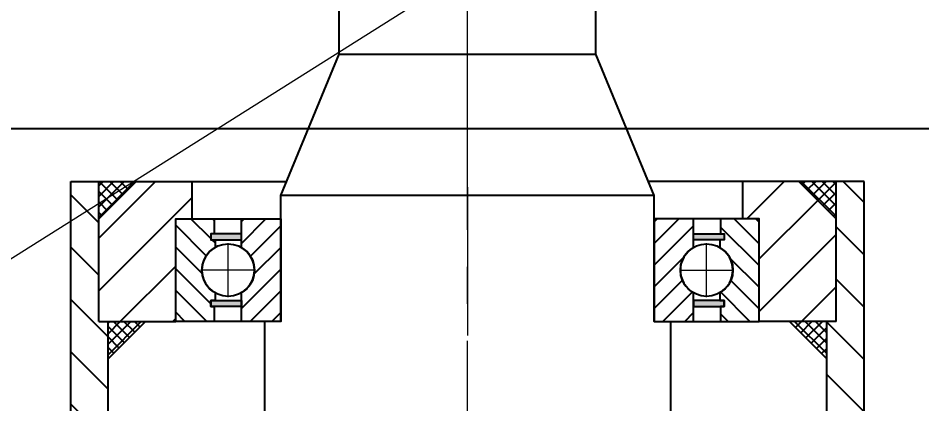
# Model space of a CAD drawing. Header units: inches. Extents: x -375 to 8535, y -477 to 12465.
# Drawn here: x 1552.9 to 1746.6, y 7963.6 to 8046.2 of the extents above; entities that cross this region are included whole.
import ezdxf

# ---------------------------------------------------------------- set-up
doc = ezdxf.new("R2010")
doc.units = ezdxf.units.IN
doc.header["$LTSCALE"] = 5
doc.linetypes.add('CENTER2', pattern=[28.575000000000003, 19.05, -3.175, 3.175, -3.175])
doc.layers.add('1轮廓实线层', color=7, linetype='Continuous')
doc.layers.add('5剖面线层', color=2, linetype='Continuous')
doc.layers.add('图层1', color=1, linetype='CENTER2', lineweight=13)
doc.layers.add('图层4', color=3, linetype='Continuous', lineweight=13)
doc.styles.add('HC_TEXTSTYLE', font='isocp', dxfattribs={"width": 0.667, "bigfont": 'hzfs'})
doc.styles.add('PC_TEXTSTYLE', font='isocp.shx', dxfattribs={"width": 0.8, "bigfont": 'hzfs.shx'})
doc.dimstyles.new('TH_GBDIM', dxfattribs={"dimscale": 15, "dimtxt": 3, "dimasz": 2.5, "dimexe": 1.25, "dimexo": 0, "dimgap": 0.8, "dimtad": 1, "dimdec": 0, "dimzin": 0, "dimdsep": 46, "dimtxsty": 'PC_TEXTSTYLE', "dimcen": 2.5, "dimclrd": 256, "dimclre": 256, "dimclrt": 3, "dimadec": 0, "dimazin": 0, "dimtfac": 0.714286, "dimtdec": 0, "dimtmove": 0, "dimatfit": 3, "dimfxl": 0, "dimtzin": 0, "dimlwd": -1, "dimlwe": -1, "dimarcsym": 0})
pattern_1 = [(45, (-22.13756874468163, 1186.92914339196), (-1.122532015133644, 1.122532015133644), []), (135, (-22.13756874468163, 1186.92914339196), (-1.122532015133644, -1.122532015133644), [])]

# ---------------------------------------------------------------- blocks, each defined once
blk = doc.blocks.new('*D1726')
at = {"layer": '1轮廓实线层', "color": 3}
for p, q in [((1314.198403126047, 8127.389558245198), (1314.198403126047, 8003.718377796936)), ((1824.198403126047, 8127.389558245198), (1824.198403126047, 8003.718377796936)), ((1786.698403126047, 8022.468377796936), (1351.698403126047, 8022.468377796936))]:
    blk.add_line(p, q, dxfattribs=at)
for points in [[(1351.698403126047, 8028.718377796936), (1351.698403126047, 8016.218377796936), (1314.198403126047, 8022.468377796936)], [(1786.698403126047, 8016.218377796936), (1786.698403126047, 8028.718377796936), (1824.198403126047, 8022.468377796936)]]:
    blk.add_solid(points, dxfattribs=at)
at = {"layer": 'Defpoints', "color": 0}
for p in [(1314.198403126047, 8127.389558245198), (1824.198403126047, 8127.389558245198), (1314.198403126047, 8022.468377796936)]:
    blk.add_point(p, dxfattribs=at)
at = {"layer": '1轮廓实线层', "color": 3, "insert": (1431.03970807822, 8056.968377796936), "char_height": 45, "attachment_point": 5, "style": 'PC_TEXTSTYLE'}
blk.add_mtext('510', dxfattribs=at)

msp = doc.modelspace()

# ---------------------------------------------------------------- hatches: boundary and pattern name
at = {"layer": '5剖面线层'}
h = msp.add_hatch(dxfattribs=at)
h.set_pattern_fill('ANSI31', color=256, scale=2.5, angle=90, style=0)
h.set_pattern_definition([(135, (-22.13756874468163, 1186.92914339196), (-5.612660075668221, -5.61266007566822), [])])
h.paths.add_polyline_path([(1570.198403126047, 7881.5701665811), (1572.198403126047, 7881.5701665811), (1572.198403126047, 7973.22461809745), (1572.198403126047, 7981.224618097446), (1570.198403126047, 7981.224618097446), (1570.198403126047, 8003.22461809745), (1570.198403126047, 8011.224618097446), (1564.198403126047, 8011.224618097446), (1564.198403126047, 7883.070166581102), (1564.198403126047, 7875.070166581102), (1570.198403126047, 7875.070166581102)])
h.paths.add_polyline_path([(1734.198403126047, 7875.070166581102), (1734.198403126047, 7883.070166581102), (1734.198403126047, 8011.224618097446), (1728.198403126047, 8011.224618097446), (1728.198403126047, 8003.22461809745), (1728.198403126047, 7981.224618097446), (1726.198403126047, 7981.224618097446), (1726.198403126047, 7973.22461809745), (1726.198403126047, 7881.5701665811), (1728.198403126047, 7881.5701665811), (1728.198403126047, 7875.070166581102)])
h = msp.add_hatch(dxfattribs=at)
h.set_pattern_fill('ANSI37', color=256, scale=0.5, style=0)
h.set_pattern_definition(pattern_1)
h.paths.add_polyline_path([(1570.198403126047, 8011.224618097446), (1570.198403126047, 8003.22461809745), (1578.198403126047, 8011.224618097446)])
h.paths.add_polyline_path([(1728.198403126047, 8003.22461809745), (1728.198403126047, 8011.224618097446), (1720.198403126047, 8011.224618097446)])
h = msp.add_hatch(dxfattribs=at)
h.set_pattern_fill('ANSI31', color=256, scale=2.5, style=0)
h.set_pattern_definition([(45, (-22.13756874468163, 1186.92914339196), (-5.61266007566822, 5.612660075668221), [])])
h.paths.add_polyline_path([(1586.698403126047, 7981.224618097446), (1586.698403126047, 8003.224618097446), (1590.198403126047, 8003.224618097446), (1590.198403126047, 8011.224618097446), (1578.198403126047, 8011.224618097446), (1570.198403126047, 8003.22461809745), (1570.198403126047, 7981.224618097446), (1572.198403126047, 7981.224618097446), (1580.198403126047, 7981.224618097446)])
h.paths.add_polyline_path([(1720.198403126047, 8011.224618097446), (1708.198403126047, 8011.224618097446), (1708.198403126047, 8003.224618097446), (1711.698403126047, 8003.224618097446), (1711.698403126047, 7981.224618097446), (1718.198403126047, 7981.224618097446), (1726.198403126047, 7981.224618097446), (1728.198403126047, 7981.224618097446), (1728.198403126047, 8003.22461809745)])
h = msp.add_hatch(dxfattribs=at)
h.set_pattern_fill('ANSI31', color=256, scale=1.03673469387755, angle=90, style=0)
h.set_pattern_definition([(135, (1649.198403126047, 7981.224618097446), (-2.327535770154656, -2.327535770154655), [])])
edge = h.paths.add_edge_path()
edge.add_line((1595.135903126047, 7987.353218097446), (1595.135903126047, 7985.729418097449))
edge.add_line((1595.135903126047, 7985.729418097449), (1594.198403126047, 7985.729418097449))
edge.add_line((1594.198403126047, 7985.729418097449), (1594.198403126047, 7984.430418097446))
edge.add_line((1594.198403126047, 7984.430418097446), (1594.948403126047, 7984.430418097446))
edge.add_line((1594.948403126047, 7984.430418097446), (1594.948403126047, 7981.224618097446))
edge.add_line((1594.948403126047, 7981.224618097446), (1586.698403126047, 7981.224618097446))
edge.add_line((1586.698403126047, 7981.224618097446), (1586.698403126047, 8003.224618097446))
edge.add_line((1586.698403126047, 8003.224618097446), (1594.948403126047, 8003.224618097446))
edge.add_line((1594.948403126047, 8003.224618097446), (1594.948403126047, 8000.018818097446))
edge.add_line((1594.948403126047, 8000.018818097446), (1594.198403126047, 8000.018818097446))
edge.add_line((1594.198403126047, 8000.018818097446), (1594.198403126047, 7998.719818097447))
edge.add_line((1594.198403126047, 7998.719818097447), (1595.135903126047, 7998.719818097447))
edge.add_line((1595.135903126047, 7998.719818097447), (1595.135903126047, 7997.096018097446))
edge.add_arc((1597.948403126047, 7992.224618097446), 5.625006151996642, 119.9999638211288, 240.0000361788713)
h = msp.add_hatch(dxfattribs=at)
h.set_pattern_fill('ANSI31', color=256, scale=1.03673469387755, angle=180, style=0)
h.set_pattern_definition([(225, (1649.198403126047, 7981.224618097446), (2.327535770154655, -2.327535770154656), [])])
edge = h.paths.add_edge_path()
edge.add_line((1600.760903126047, 7997.096018097446), (1600.760903126047, 8003.224618097446))
edge.add_line((1600.760903126047, 8003.224618097446), (1609.198403126047, 8003.224618097446))
edge.add_line((1609.198403126047, 8003.224618097446), (1609.198403126047, 7981.224618097446))
edge.add_line((1609.198403126047, 7981.224618097446), (1600.760903126047, 7981.224618097446))
edge.add_line((1600.760903126047, 7981.224618097446), (1600.760903126047, 7987.353218097446))
edge.add_arc((1597.948403126047, 7992.224618097446), 5.625006151996637, 299.9999638211287, 60.00003617887131)
h = msp.add_hatch(dxfattribs=at)
h.set_pattern_fill('ANSI31', color=256, scale=1.03673469387755, angle=180.0000000002919, style=0)
h.set_pattern_definition([(45, (1649.198403126047, 7981.224618097446), (2.327535770154656, -2.327535770154655), [])])
edge = h.paths.add_edge_path()
edge.add_line((1697.635903126047, 7997.096018097446), (1697.635903126047, 8003.224618097446))
edge.add_line((1697.635903126047, 8003.224618097446), (1689.198403126047, 8003.224618097446))
edge.add_line((1689.198403126047, 8003.224618097446), (1689.198403126047, 7981.224618097446))
edge.add_line((1689.198403126047, 7981.224618097446), (1697.635903126047, 7981.224618097446))
edge.add_line((1697.635903126047, 7981.224618097446), (1697.635903126047, 7987.353218097446))
edge.add_arc((1700.448403126047, 7992.224618097446), 5.625006151996637, 119.99996382112869, 240.0000361788712, ccw=False)
h = msp.add_hatch(dxfattribs=at)
h.set_pattern_fill('ANSI31', color=256, scale=1.03673469387755, angle=270.0000000002917, style=0)
h.set_pattern_definition([(314.9999999999999, (1649.198403126047, 7981.224618097446), (-2.327535770154655, -2.327535770154656), [])])
edge = h.paths.add_edge_path()
edge.add_line((1703.260903126047, 7987.353218097446), (1703.260903126047, 7985.729418097449))
edge.add_line((1703.260903126047, 7985.729418097449), (1704.198403126047, 7985.729418097449))
edge.add_line((1704.198403126047, 7985.729418097449), (1704.198403126047, 7984.430418097446))
edge.add_line((1704.198403126047, 7984.430418097446), (1703.448403126047, 7984.430418097446))
edge.add_line((1703.448403126047, 7984.430418097446), (1703.448403126047, 7981.224618097446))
edge.add_line((1703.448403126047, 7981.224618097446), (1711.698403126047, 7981.224618097446))
edge.add_line((1711.698403126047, 7981.224618097446), (1711.698403126047, 8003.224618097446))
edge.add_line((1711.698403126047, 8003.224618097446), (1703.448403126047, 8003.224618097446))
edge.add_line((1703.448403126047, 8003.224618097446), (1703.448403126047, 8000.018818097446))
edge.add_line((1703.448403126047, 8000.018818097446), (1704.198403126047, 8000.018818097446))
edge.add_line((1704.198403126047, 8000.018818097446), (1704.198403126047, 7998.719818097447))
edge.add_line((1704.198403126047, 7998.719818097447), (1703.260903126047, 7998.719818097447))
edge.add_line((1703.260903126047, 7998.719818097447), (1703.260903126047, 7997.096018097446))
edge.add_arc((1700.448403126047, 7992.224618097446), 5.625006151996642, 299.99996382112874, 60.00003617887131, ccw=False)
h = msp.add_hatch(color=256, dxfattribs=at)
edge = h.paths.add_edge_path()
edge.add_line((1592.135903126047, 7992.224618097446), (1603.760903126047, 7992.224618097446))
h.paths.add_polyline_path([(1594.198403126047, 8000.018818097446), (1594.198403126047, 7998.719818097447), (1600.760903126047, 7998.719818097447), (1600.760903126047, 8000.018818097446)])
h = msp.add_hatch(color=256, dxfattribs=at)
edge = h.paths.add_edge_path()
edge.add_line((1706.260903126047, 7992.224618097446), (1694.635903126047, 7992.224618097446))
h.paths.add_polyline_path([(1704.198403126047, 8000.018818097446), (1704.198403126047, 7998.719818097447), (1697.635903126047, 7998.719818097447), (1697.635903126047, 8000.018818097446)])
h = msp.add_hatch(color=256, dxfattribs=at)
edge = h.paths.add_edge_path()
edge.add_line((1592.135903126047, 7992.224618097446), (1603.760903126047, 7992.224618097446))
h.paths.add_polyline_path([(1594.198403126047, 7984.430418097446), (1594.198403126047, 7985.729418097449), (1600.760903126047, 7985.729418097449), (1600.760903126047, 7984.430418097446)])
h = msp.add_hatch(color=256, dxfattribs=at)
edge = h.paths.add_edge_path()
edge.add_line((1706.260903126047, 7992.224618097446), (1694.635903126047, 7992.224618097446))
h.paths.add_polyline_path([(1704.198403126047, 7984.430418097446), (1704.198403126047, 7985.729418097449), (1697.635903126047, 7985.729418097449), (1697.635903126047, 7984.430418097446)])
h = msp.add_hatch(dxfattribs=at)
h.set_pattern_fill('ANSI37', color=256, scale=0.5, style=0)
h.set_pattern_definition(pattern_1)
h.paths.add_polyline_path([(1572.198403126047, 7973.22461809745), (1580.198403126047, 7981.224618097446), (1572.198403126047, 7981.224618097446)])
h.paths.add_polyline_path([(1726.198403126047, 7973.22461809745), (1726.198403126047, 7981.224618097446), (1718.198403126047, 7981.224618097446)])

# ---------------------------------------------------------------- linework, layer by layer
for p, q in [((1621.698403126047, 8038.535507229902), (1621.698403126047, 8211.57016658138)), ((1676.698403126047, 8038.535507229902), (1676.698403126047, 8211.57016658138)), ((1609.198403126047, 8008.224618097446), (1621.698403126047, 8038.535507229902)), ((1621.698403126047, 8038.535507229902), (1676.698403126047, 8038.535507229902)), ((1689.198403126047, 8008.224618097446), (1676.698403126047, 8038.535507229902)), ((1570.198403126047, 8003.22461809745), (1578.198403126047, 8011.224618097446)), ((1728.198403126047, 8003.22461809745), (1720.198403126047, 8011.224618097446)), ((1689.198403126047, 8008.224618097446), (1609.198403126047, 8008.224618097446)), ((1572.198403126047, 7973.22461809745), (1580.198403126047, 7981.224618097446)), ((1726.198403126047, 7973.22461809745), (1718.198403126047, 7981.224618097446))]:
    msp.add_line(p, q)
at = {"layer": '1轮廓实线层'}
for p, q in [((1564.198403126047, 8011.224618097446), (1610.435582274313, 8011.224618097446)), ((1564.198403126047, 7875.070166581102), (1564.198403126047, 8011.224618097446)), ((1570.198403126047, 7981.224618097446), (1570.198403126047, 8011.224618097446)), ((1590.198403126047, 8003.224618097446), (1590.198403126047, 8011.224618097446)), ((1734.198403126047, 8011.224618097446), (1687.961223977785, 8011.224618097446)), ((1708.198403126047, 8003.224618097446), (1708.198403126047, 8011.224618097446)), ((1728.198403126047, 7981.224618097446), (1728.198403126047, 8011.224618097446)), ((1734.198403126047, 7875.070166581102), (1734.198403126047, 8011.224618097446)), ((1609.198403126047, 7981.224618097446), (1609.198403126047, 8008.224618097446)), ((1689.198403126047, 7981.224618097446), (1689.198403126047, 8008.224618097446)), ((1586.698403126047, 8003.224618097446), (1609.198403126047, 8003.224618097446)), ((1711.698403126047, 8003.224618097446), (1689.198403126047, 8003.224618097446)), ((1570.198403126047, 7981.224618097446), (1586.698403126047, 7981.224618097446)), ((1572.198403126047, 7881.5701665811), (1572.198403126047, 7981.224618097446)), ((1609.198403126047, 7981.224618097446), (1586.698403126047, 7981.224618097446)), ((1605.698403126047, 7981.224618097446), (1605.698403126047, 7881.5701665811)), ((1689.198403126047, 7981.224618097446), (1711.698403126047, 7981.224618097446)), ((1692.698403126047, 7981.224618097446), (1692.698403126047, 7881.5701665811)), ((1728.198403126047, 7981.224618097446), (1711.698403126047, 7981.224618097446)), ((1726.198403126047, 7881.5701665811), (1726.198403126047, 7981.224618097446))]:
    msp.add_line(p, q, dxfattribs=at)
for points in [[(1595.135903126047, 7987.353218097446), (1595.135903126047, 7985.729418097449), (1594.198403126047, 7985.729418097449), (1594.198403126047, 7984.430418097446), (1594.948403126047, 7984.430418097446), (1594.948403126047, 7981.224618097446), (1586.698403126047, 7981.224618097446), (1586.698403126047, 8003.224618097446), (1594.948403126047, 8003.224618097446), (1594.948403126047, 8000.018818097446), (1594.198403126047, 8000.018818097446), (1594.198403126047, 7998.719818097447), (1595.135903126047, 7998.719818097447), (1595.135903126047, 7997.096018097446)], [(1600.760903126047, 7997.096018097446), (1600.760903126047, 8003.224618097446), (1609.198403126047, 8003.224618097446), (1609.198403126047, 7981.224618097446), (1600.760903126047, 7981.224618097446), (1600.760903126047, 7987.353218097446)], [(1697.635903126047, 7997.096018097446), (1697.635903126047, 8003.224618097446), (1689.198403126047, 8003.224618097446), (1689.198403126047, 7981.224618097446), (1697.635903126047, 7981.224618097446), (1697.635903126047, 7987.353218097446)], [(1703.260903126047, 7987.353218097446), (1703.260903126047, 7985.729418097449), (1704.198403126047, 7985.729418097449), (1704.198403126047, 7984.430418097446), (1703.448403126047, 7984.430418097446), (1703.448403126047, 7981.224618097446), (1711.698403126047, 7981.224618097446), (1711.698403126047, 8003.224618097446), (1703.448403126047, 8003.224618097446), (1703.448403126047, 8000.018818097446), (1704.198403126047, 8000.018818097446), (1704.198403126047, 7998.719818097447), (1703.260903126047, 7998.719818097447), (1703.260903126047, 7997.096018097446)]]:
    msp.add_lwpolyline(points, dxfattribs=at)
for points in [[(1594.198403126047, 8000.018818097446), (1594.198403126047, 7998.719818097447), (1600.760903126047, 7998.719818097447), (1600.760903126047, 8000.018818097446)], [(1704.198403126047, 8000.018818097446), (1704.198403126047, 7998.719818097447), (1697.635903126047, 7998.719818097447), (1697.635903126047, 8000.018818097446)], [(1594.198403126047, 7984.430418097446), (1594.198403126047, 7985.729418097449), (1600.760903126047, 7985.729418097449), (1600.760903126047, 7984.430418097446)], [(1704.198403126047, 7984.430418097446), (1704.198403126047, 7985.729418097449), (1697.635903126047, 7985.729418097449), (1697.635903126047, 7984.430418097446)]]:
    msp.add_lwpolyline(points, close=True, dxfattribs=at)
for centre in [(1597.948403126047, 7992.224618097446), (1700.448403126047, 7992.224618097446)]:
    msp.add_circle(centre, 5.625, dxfattribs=at)
for centre, start, end in [((1597.948403126047, 7992.224618097446), 119.9999638211288, 240.0000361788712), ((1597.948403126047, 7992.224618097446), 299.9999638211287, 60.00003617887125), ((1700.448403126047, 7992.224618097446), 119.9999638211288, 240.0000361788712), ((1700.448403126047, 7992.224618097446), 299.9999638211287, 60.00003617887125)]:
    msp.add_arc(centre, 5.62500615199663, start, end, dxfattribs=at)
at = {"layer": '图层1', "ltscale": 0.5}
for p, q in [((1649.198403126047, 7929.425556632829), (1649.198403126047, 8287.269116731313)), ((1649.198403126047, 8009.981062359503), (1649.198403126047, 7987.981062359503)), ((1649.198403126047, 8009.981062359503), (1649.198403126047, 7987.981062359503)), ((1649.198403126047, 8006.224618097446), (1649.198403126047, 7978.224618097446)), ((1649.198403126047, 8006.224618097446), (1649.198403126047, 7978.224618097446)), ((1597.948403126047, 7986.412118097446), (1597.948403126047, 7998.037118097446)), ((1700.448403126047, 7986.412118097446), (1700.448403126047, 7998.037118097446)), ((1603.760903126047, 7992.224618097446), (1592.135903126047, 7992.224618097446)), ((1694.635903126047, 7992.224618097446), (1706.260903126047, 7992.224618097446))]:
    msp.add_line(p, q, dxfattribs=at)
at = {"layer": '图层4'}
msp.add_line((1799.198403126047, 8150.738066581102), (547.8019768708477, 7362.488493587399), dxfattribs=at)

# ---------------------------------------------------------------- texts
at = {"style": 'HC_TEXTSTYLE'}
msp.add_text('HC_SUPERPART', height=0.001, rotation=90.00000000029242, dxfattribs=at).set_placement((1649.198403126047, 7981.224618097446))

# ---------------------------------------------------------------- dimensions: what is measured, and where the dimension line sits
at = {"layer": '1轮廓实线层'}
dim = msp.add_linear_dim(base=(1314.198403126047, 8022.468377796936), p1=(1824.198403126047, 8127.389558245198), p2=(1314.198403126047, 8127.389558245198), text='510', dimstyle='TH_GBDIM', override={"dimclrd": 3, "dimclre": 3}, dxfattribs=at)
dim.commit()
dim.dimension.update_dxf_attribs({"geometry": '*D1726', "text_midpoint": (1431.03970807822, 8022.468377796936), "dimtype": 160})

doc.saveas('drawing.dxf')
